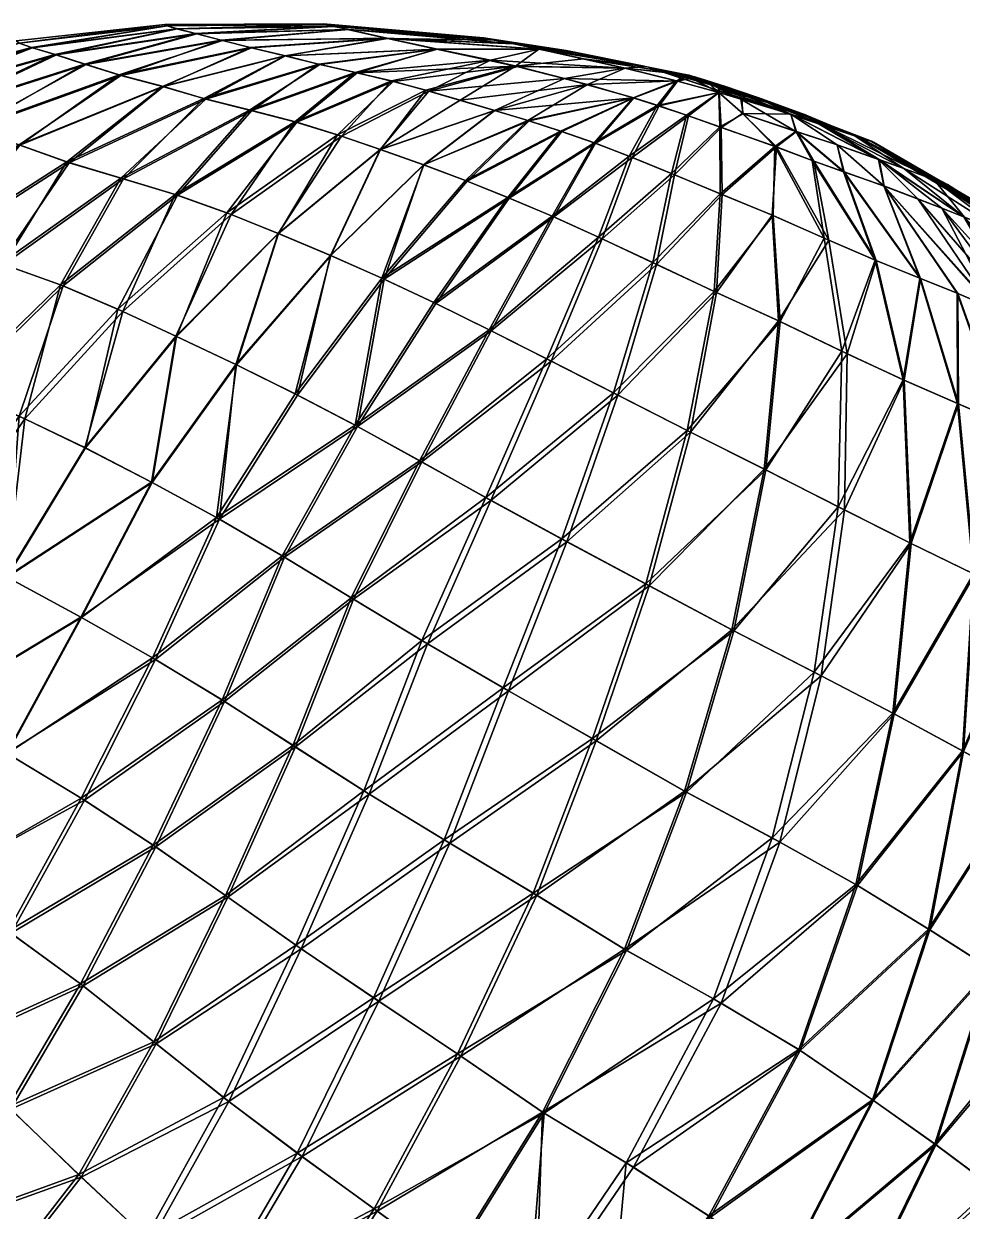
# Model space of a CAD drawing. Extents: x -12.5 to 6.2, y -8.7 to 9.9.
# Drawn here: x 0.152 to 4.003, y 5.017 to 9.893 of the extents above; entities that cross this region are included whole.
import ezdxf

# ---------------------------------------------------------------- set-up
doc = ezdxf.new("R2010")
doc.units = 0
doc.layers.add('OBJ001', color=253, linetype='CONTINUOUS')

# ---------------------------------------------------------------- blocks, each defined once
blk = doc.blocks.new('OBJECT__0')
at = {"layer": 'OBJ001', "color": 253}
mesh = blk.add_polyface(dxfattribs=at)
corners = [(-0.611674, 9.167183, -9.16252), (-0.236244, 9.524553, -8.781557), (-0.064556, 9.459035, -9.05574), (-0.406619, 9.082145, -9.429882), (0.133019, 9.395721, -9.297587), (-0.18777, 8.994157, -9.659287), (0.329245, 9.32526, -9.505859), (0.070381, 8.904748, -9.874656), (0.561391, 9.25553, -9.695161), (0.313592, 8.816223, -10.057076), (0.057958, 8.908898, -5.184982), (0.303042, 8.820426, -5.000589), (0.550095, 9.258679, -5.363177), (0.773188, 9.192228, -5.203665), (-0.177701, 8.990344, -5.381422), (0.338165, 9.322198, -5.535802), (-0.402958, 9.080675, -5.615864), (0.136428, 9.394586, -5.748557), (-0.07223, 9.461615, -6.004776), (-0.228227, 9.521178, -6.253687), (-0.619539, 9.170671, -5.89906), (-0.538144, 9.64533, -7.850185), (0.120481, 9.821909, -7.524999), (0.133972, 9.813341, -7.81568), (-0.483713, 9.618997, -8.187492), (0.183857, 9.79511, -8.112579), (-0.376509, 9.580286, -8.499203), (0.279174, 9.767021, -8.383637), (0.401408, 9.727205, -8.627586), (0.549908, 9.680454, -8.862709), (0.721907, 9.635246, -9.064846), (0.724885, 9.634449, -5.981968), (0.543294, 9.682321, -6.196229), (0.408386, 9.724824, -6.409692), (-0.368273, 9.577302, -6.532141), (0.286379, 9.764852, -6.650208), (-0.478699, 9.617032, -6.842763), (0.188444, 9.793714, -6.920179), (-0.538144, 9.64533, -7.199812), (0.133972, 9.813341, -7.234317), (0.730739, 9.889626, -7.524999), (0.741053, 9.88437, -7.769843), (0.778827, 9.87207, -8.014893), (0.856795, 9.852477, -8.234984), (0.86289, 9.850985, -6.802004), (0.782431, 9.871096, -7.021024), (0.741053, 9.88437, -7.280154)]
mesh.append_faces([[corners[k] for k in face] for face in [(0, 1, 2), (3, 2, 4), (5, 4, 6), (3, 4, 5), (7, 6, 8), (5, 6, 7), (7, 8, 9), (10, 11, 12), (13, 12, 11), (14, 10, 15), (12, 15, 10), (16, 14, 17), (15, 17, 14), (17, 18, 16), (18, 19, 20), (21, 22, 23), (24, 23, 25), (21, 23, 24), (26, 25, 27), (24, 25, 26), (1, 27, 28), (26, 27, 1), (2, 28, 29), (1, 28, 2), (4, 29, 30), (2, 29, 4), (4, 30, 6), (17, 15, 31), (18, 17, 32), (31, 32, 17), (19, 18, 33), (32, 33, 18), (34, 19, 35), (33, 35, 19), (36, 34, 37), (35, 37, 34), (38, 36, 39), (37, 39, 36), (39, 22, 38), (23, 40, 41), (22, 40, 23), (23, 41, 25), (25, 42, 27), (27, 43, 28), (35, 33, 44), (37, 35, 45), (39, 37, 46), (22, 39, 40), (46, 40, 39)]])
mesh = blk.add_polyface(dxfattribs=at)
corners = [(0.329245, 9.32526, -9.505859), (0.721907, 9.635246, -9.064846), (0.891052, 9.585848, -9.237143), (0.561391, 9.25553, -9.695161), (1.087481, 9.535984, -9.38924), (0.782767, 9.189082, -9.852993), (1.272676, 9.48799, -9.515217), (1.264711, 9.490255, -5.54015), (1.077967, 9.538258, -5.667369), (0.773188, 9.192228, -5.203665), (0.898642, 9.583686, -5.806026), (0.550095, 9.258679, -5.363177), (0.724885, 9.634449, -5.981968), (0.338165, 9.322198, -5.535802), (0.183857, 9.79511, -8.112579), (0.741053, 9.88437, -7.769843), (0.778827, 9.87207, -8.014893), (0.279174, 9.767021, -8.383637), (0.856795, 9.852477, -8.234984), (0.401408, 9.727205, -8.627586), (0.961765, 9.825715, -8.430161), (0.549908, 9.680454, -8.862709), (1.08601, 9.793696, -8.61718), (1.223931, 9.761045, -8.777449), (1.36082, 9.726449, -8.912442), (1.519434, 9.690762, -9.02789), (1.511789, 9.692415, -6.027081), (1.366982, 9.724935, -6.132285), (1.226318, 9.760474, -6.270036), (0.543294, 9.682321, -6.196229), (1.080639, 9.795024, -6.43993), (0.408386, 9.724824, -6.409692), (0.967771, 9.824131, -6.609713), (0.86289, 9.850985, -6.802004), (0.782431, 9.871096, -7.021024), (0.286379, 9.764852, -6.650208), (0.741053, 9.88437, -7.280154), (0.188444, 9.793714, -6.920179), (0.730739, 9.889626, -7.524999), (1.387661, 9.889814, -7.709667), (1.381417, 9.892633, -7.524999), (1.421969, 9.882461, -7.884482), (1.48014, 9.869704, -8.037766), (1.644953, 9.832611, -8.303272), (1.641115, 9.833467, -6.751667), (1.48446, 9.868732, -7.003201), (1.42492, 9.881839, -7.155672), (1.387661, 9.889814, -7.34033)]
mesh.append_faces([[corners[k] for k in face] for face in [(0, 1, 2), (3, 2, 4), (5, 4, 6), (7, 8, 9), (8, 10, 11), (10, 12, 13), (14, 15, 16), (17, 16, 18), (19, 18, 20), (21, 20, 22), (19, 20, 21), (1, 22, 23), (21, 22, 1), (2, 23, 24), (1, 23, 2), (4, 24, 25), (2, 24, 4), (4, 25, 6), (8, 7, 26), (10, 8, 27), (26, 27, 8), (12, 10, 28), (27, 28, 10), (29, 12, 30), (28, 30, 12), (31, 29, 32), (30, 32, 29), (32, 33, 31), (33, 34, 35), (34, 36, 37), (15, 38, 39), (40, 39, 38), (16, 39, 41), (15, 39, 16), (18, 41, 42), (16, 41, 18), (20, 42, 43), (18, 42, 20), (20, 43, 22), (22, 43, 23), (30, 28, 44), (32, 30, 44), (33, 32, 45), (34, 33, 46), (45, 46, 33), (36, 34, 47), (46, 47, 34), (38, 47, 40), (36, 47, 38)]])
mesh = blk.add_polyface(dxfattribs=at)
corners = [(1.272676, 9.48799, -9.515217), (1.519434, 9.690762, -9.02789), (1.667667, 9.655994, -9.124085), (1.439963, 9.436335, -9.625646), (1.801199, 9.61955, -9.210487), (1.616073, 9.376298, -9.73371), (1.942284, 9.57858, -9.295108), (1.793082, 9.313098, -9.830978), (2.084312, 9.536733, -9.370908), (2.220121, 9.495316, -9.435077), (1.791566, 9.31365, -5.219798), (2.225942, 9.493491, -5.612371), (2.083101, 9.537094, -5.6797), (1.614507, 9.376845, -5.3172), (1.813632, 9.61599, -5.831694), (1.45552, 9.431199, -5.414402), (1.264711, 9.490255, -5.54015), (1.66131, 9.657619, -5.930079), (1.511789, 9.692415, -6.027081), (1.223931, 9.761045, -8.777449), (1.644953, 9.832611, -8.303272), (1.84532, 9.788646, -8.503905), (1.36082, 9.726449, -8.912442), (2.169817, 9.719151, -8.691165), (2.370219, 9.668283, -6.252279), (2.067461, 9.742963, -6.416186), (2.178846, 9.716955, -6.353803), (1.366982, 9.724935, -6.132285), (1.850049, 9.787673, -6.542796), (1.226318, 9.760474, -6.270036), (1.641115, 9.833467, -6.751667), (1.48446, 9.868732, -7.003201), (0.967771, 9.824131, -6.609713), (1.387661, 9.889814, -7.709667), (1.381417, 9.892633, -7.524999), (2.082305, 9.825898, -7.776341), (2.038253, 9.835045, -7.524999), (1.421969, 9.882461, -7.884482), (1.48014, 9.869704, -8.037766), (2.161548, 9.810573, -7.875481), (2.266067, 9.788123, -7.998299), (2.267056, 9.787915, -7.050864), (2.164341, 9.810007, -7.171174), (2.052733, 9.831787, -7.353062), (1.42492, 9.881839, -7.155672), (1.387661, 9.889814, -7.34033)]
mesh.append_faces([[corners[k] for k in face] for face in [(0, 1, 2), (3, 2, 4), (0, 2, 3), (5, 4, 6), (3, 4, 5), (7, 5, 8), (6, 8, 5), (8, 9, 7), (10, 11, 12), (13, 12, 14), (10, 12, 13), (15, 13, 14), (16, 15, 17), (14, 17, 15), (17, 18, 16), (19, 20, 21), (19, 21, 22), (1, 21, 23), (22, 21, 1), (1, 23, 2), (2, 23, 4), (4, 23, 6), (12, 24, 14), (17, 14, 25), (26, 25, 14), (18, 17, 25), (27, 18, 28), (25, 28, 18), (29, 27, 28), (28, 30, 29), (30, 31, 32), (33, 34, 35), (36, 35, 34), (33, 35, 37), (37, 35, 38), (20, 35, 39), (38, 35, 20), (20, 39, 40), (20, 40, 21), (21, 40, 23), (28, 25, 41), (30, 28, 41), (41, 42, 30), (31, 30, 42), (42, 43, 31), (31, 43, 44), (44, 43, 45), (34, 43, 36), (45, 43, 34)]])
mesh = blk.add_polyface(dxfattribs=at)
corners = [(2.169817, 9.719151, -8.691165), (2.465349, 9.642808, -8.842961), (1.942284, 9.57858, -9.295108), (1.813632, 9.61599, -5.831694), (2.370219, 9.668283, -6.252279), (2.178846, 9.716955, -6.353803), (2.266067, 9.788123, -7.998299), (2.450156, 9.749062, -8.111302), (2.619042, 9.710653, -8.193047), (2.830158, 9.65852, -8.266591), (2.652428, 9.589152, -8.917965), (3.004507, 9.60986, -8.290844), (2.751478, 9.557693, -8.94749), (2.75929, 9.555106, -6.10057), (3.004854, 9.609762, -6.759154), (2.834298, 9.657404, -6.782448), (2.618558, 9.710766, -6.857154), (2.655729, 9.588149, -6.130889), (2.067461, 9.742963, -6.416186), (2.267056, 9.787915, -7.050864), (2.082305, 9.825898, -7.776341), (2.038253, 9.835045, -7.524999), (2.377621, 9.782432, -7.602813), (2.701863, 9.717041, -7.583729), (2.695047, 9.718377, -7.524999), (2.411753, 9.775466, -7.695158), (2.161548, 9.810573, -7.875481), (2.881973, 9.681507, -7.592134), (2.920064, 9.668838, -7.679389), (2.852642, 9.687037, -7.591398), (2.822234, 9.692889, -7.590407), (2.802692, 9.696658, -7.589714), (2.901115, 9.673498, -7.658168), (2.859829, 9.681864, -7.629186), (2.747874, 9.707202, -7.580429), (2.962743, 9.650419, -7.645678), (2.738387, 9.709032, -7.572211), (2.747141, 9.707343, -7.470037), (2.769286, 9.703092, -7.462842), (2.962609, 9.650407, -7.405726), (2.814325, 9.694415, -7.459852), (2.877834, 9.676699, -7.409822), (2.910028, 9.672924, -7.38211), (2.843258, 9.688839, -7.458897), (2.892689, 9.668938, -7.109065), (2.858676, 9.685881, -7.458419), (2.70218, 9.716978, -7.465992), (2.164341, 9.810007, -7.171174), (2.413414, 9.77513, -7.35267), (2.69765, 9.717868, -7.48086), (2.052733, 9.831787, -7.353062), (2.377621, 9.782432, -7.447184)]
mesh.append_faces([[corners[k] for k in face] for face in [(0, 1, 2), (3, 4, 5), (0, 6, 7), (0, 7, 8), (1, 0, 8), (8, 9, 1), (10, 1, 9), (9, 11, 12), (13, 14, 15), (4, 15, 16), (17, 15, 4), (4, 16, 5), (18, 5, 16), (16, 19, 18), (20, 21, 22), (23, 22, 24), (24, 22, 21), (20, 22, 25), (22, 23, 25), (20, 25, 26), (26, 25, 23), (26, 23, 6), (7, 23, 27), (6, 23, 7), (7, 27, 8), (9, 8, 27), (28, 29, 30), (31, 32, 30), (33, 32, 31), (33, 31, 34), (33, 34, 35), (34, 36, 35), (37, 38, 39), (38, 40, 41), (41, 40, 42), (40, 43, 42), (15, 44, 45), (15, 45, 16), (45, 46, 16), (19, 16, 46), (47, 19, 46), (46, 48, 47), (46, 49, 48), (50, 47, 48), (48, 51, 50), (51, 48, 49), (49, 24, 51), (50, 51, 21), (21, 51, 24)]])
mesh = blk.add_polyface(dxfattribs=at)
corners = [(2.220121, 9.495316, -9.435077), (2.354445, 9.451901, -9.489652), (1.964382, 9.248924, -9.911072), (2.492424, 9.403852, -9.538231), (2.137617, 9.179912, -9.974338), (2.144097, 9.17724, -5.073634), (2.497227, 9.402098, -5.510236), (2.359403, 9.45024, -5.558487), (1.971803, 9.246059, -5.13584), (2.225942, 9.493491, -5.612371), (2.084312, 9.536733, -9.370908), (1.942284, 9.57858, -9.295108), (2.465349, 9.642808, -8.842961), (2.652428, 9.589152, -8.917965), (2.636378, 9.348669, -9.576747), (2.751478, 9.557693, -8.94749), (2.810083, 9.277541, -9.607518), (2.871227, 9.517005, -8.972879), (3.008732, 9.194848, -9.629629), (3.008287, 9.469323, -8.992573), (3.234137, 9.388892, -8.993572), (3.016955, 9.191442, -5.419783), (3.2399, 9.386716, -6.056667), (3.013962, 9.467347, -6.056865), (2.821882, 9.272635, -5.440795), (2.879365, 9.514188, -6.07567), (2.647718, 9.344133, -5.470816), (2.75929, 9.555106, -6.10057), (2.655729, 9.588149, -6.130889), (2.083101, 9.537094, -5.6797), (2.370219, 9.668283, -6.252279), (2.830158, 9.65852, -8.266591), (3.004507, 9.60986, -8.290844), (3.094515, 9.583358, -8.287612), (3.103997, 9.522871, -8.646231), (3.320431, 9.450539, -8.621692), (3.099316, 9.581901, -6.762702), (3.101555, 9.523664, -6.403681), (3.29982, 9.521304, -6.831952), (3.004854, 9.609762, -6.759154), (2.834298, 9.657404, -6.782448), (3.298648, 9.52167, -8.218845), (3.005359, 9.62707, -8.117665), (3.202569, 9.569641, -8.056496), (3.082834, 9.617135, -7.90221), (3.168016, 9.588051, -7.754506), (3.354919, 9.520128, -7.854849), (3.629679, 9.410083, -7.649017), (3.186151, 9.580993, -7.653745), (2.722806, 9.712068, -7.54523), (2.722136, 9.712199, -7.506532), (3.186064, 9.581029, -7.395413), (3.630933, 9.409639, -7.410611), (3.069274, 9.621202, -7.138192), (3.203654, 9.569308, -6.994372), (3.166054, 9.58878, -7.289097), (3.111792, 9.59641, -6.946212)]
mesh.append_faces([[corners[k] for k in face] for face in [(0, 1, 2), (1, 3, 4), (5, 6, 7), (8, 7, 9), (10, 11, 12), (0, 10, 12), (1, 0, 13), (12, 13, 0), (3, 1, 13), (14, 3, 15), (13, 15, 3), (16, 14, 17), (15, 17, 14), (18, 16, 19), (17, 19, 16), (19, 20, 18), (21, 22, 23), (24, 23, 25), (21, 23, 24), (26, 25, 27), (24, 25, 26), (6, 27, 28), (26, 27, 6), (6, 28, 7), (7, 28, 9), (29, 28, 30), (9, 28, 29), (15, 13, 31), (17, 15, 32), (17, 32, 19), (33, 34, 32), (20, 19, 34), (34, 19, 32), (34, 33, 35), (36, 37, 38), (36, 39, 37), (22, 37, 23), (39, 23, 37), (23, 39, 25), (25, 39, 27), (27, 40, 28), (41, 33, 42), (42, 43, 41), (44, 45, 46), (47, 48, 49), (50, 51, 52), (53, 54, 55), (54, 53, 56), (38, 56, 36)]])
mesh = blk.add_polyface(dxfattribs=at)
corners = [(3.004507, 9.60986, -8.290844), (2.830158, 9.65852, -8.266591), (2.890393, 9.669517, -7.940706), (2.881973, 9.681507, -7.592134), (2.958763, 9.651996, -7.942633), (2.896847, 9.675261, -7.761656), (3.094515, 9.583358, -8.287612), (3.005359, 9.62707, -8.117665), (2.920064, 9.668838, -7.679389), (3.082834, 9.617135, -7.90221), (2.852642, 9.687037, -7.591398), (3.202569, 9.569641, -8.056496), (2.822234, 9.692889, -7.590407), (2.901115, 9.673498, -7.658168), (2.859829, 9.681864, -7.629186), (2.923287, 9.664468, -7.66839), (3.168016, 9.588051, -7.754506), (2.962743, 9.650419, -7.645678), (3.182818, 9.582355, -7.681951), (2.738387, 9.709032, -7.572211), (3.186151, 9.580993, -7.653745), (2.722806, 9.712068, -7.54523), (3.63843, 9.406982, -7.524999), (2.718063, 9.712998, -7.524999), (2.722136, 9.712199, -7.506532), (2.747141, 9.707343, -7.470037), (3.186064, 9.581029, -7.395413), (2.962609, 9.650407, -7.405726), (3.182983, 9.58229, -7.369281), (2.769286, 9.703092, -7.462842), (2.877834, 9.676699, -7.409822), (3.166054, 9.58878, -7.289097), (2.910028, 9.672924, -7.38211), (3.03498, 9.633904, -7.242418), (3.069274, 9.621202, -7.138192), (2.949693, 9.661351, -7.296123), (2.858676, 9.685881, -7.458419), (2.843258, 9.688839, -7.458897), (2.958441, 9.652081, -7.107337), (3.111792, 9.59641, -6.946212), (3.004135, 9.627414, -6.932277), (3.099316, 9.581901, -6.762702), (2.892689, 9.668938, -7.109065), (3.004854, 9.609762, -6.759154), (2.834298, 9.657404, -6.782448)]
mesh.append_faces([[corners[k] for k in face] for face in [(0, 1, 2), (3, 2, 1), (2, 4, 0), (4, 2, 5), (3, 5, 2), (6, 0, 7), (7, 0, 4), (3, 8, 5), (5, 8, 9), (9, 7, 4), (9, 4, 5), (3, 10, 8), (7, 9, 11), (8, 12, 13), (9, 8, 13), (13, 14, 15), (9, 13, 16), (13, 15, 16), (16, 15, 17), (14, 17, 15), (18, 19, 20), (16, 17, 18), (18, 17, 19), (19, 21, 20), (22, 21, 23), (23, 24, 22), (25, 26, 24), (25, 27, 28), (28, 26, 25), (27, 29, 30), (31, 28, 30), (27, 30, 28), (30, 32, 31), (31, 32, 33), (34, 31, 33), (33, 32, 35), (34, 33, 35), (36, 32, 37), (34, 35, 38), (34, 38, 39), (39, 38, 40), (41, 39, 40), (35, 32, 36), (35, 36, 42), (42, 38, 35), (41, 40, 43), (38, 43, 40), (43, 38, 42), (43, 42, 44)]])
mesh = blk.add_polyface(dxfattribs=at)
corners = [(3.103997, 9.522871, -8.646231), (3.320431, 9.450539, -8.621692), (3.234137, 9.388892, -8.993572), (3.386385, 9.331346, -8.980208), (3.094515, 9.583358, -8.287612), (3.298648, 9.52167, -8.218845), (3.51552, 9.285068, -8.944814), (3.680369, 9.226723, -8.868528), (3.488756, 9.395597, -8.548166), (3.659169, 9.33569, -8.424388), (3.401701, 9.48811, -8.131866), (3.555302, 9.435919, -7.916921), (3.763026, 9.29776, -8.325597), (3.939426, 9.233052, -8.089607), (3.571064, 9.430504, -7.881144), (3.556734, 9.435428, -7.136093), (3.9419, 9.232145, -6.964859), (3.572639, 9.429961, -7.172783), (3.885798, 9.252713, -6.874944), (3.423302, 9.480858, -6.940741), (3.661834, 9.334723, -6.627852), (3.29982, 9.521304, -6.831952), (3.68219, 9.226066, -6.18251), (3.490079, 9.395155, -6.502611), (3.322326, 9.449921, -6.428852), (3.517839, 9.28425, -6.106046), (3.393091, 9.328874, -6.07094), (3.101555, 9.523664, -6.403681), (3.2399, 9.386716, -6.056667), (3.202569, 9.569641, -8.056496), (3.082834, 9.617135, -7.90221), (3.354919, 9.520128, -7.854849), (3.168016, 9.588051, -7.754506), (3.182818, 9.582355, -7.681951), (3.186151, 9.580993, -7.653745), (3.629679, 9.410083, -7.649017), (2.722806, 9.712068, -7.54523), (3.63843, 9.406982, -7.524999), (3.630933, 9.409639, -7.410611), (2.722136, 9.712199, -7.506532), (3.186064, 9.581029, -7.395413), (3.182983, 9.58229, -7.369281), (3.166054, 9.58878, -7.289097), (3.355836, 9.519818, -7.197137), (3.203654, 9.569308, -6.994372), (3.111792, 9.59641, -6.946212)]
mesh.append_faces([[corners[k] for k in face] for face in [(0, 1, 2), (3, 2, 1), (4, 5, 1), (6, 3, 1), (7, 6, 8), (1, 8, 6), (1, 5, 8), (8, 5, 9), (8, 9, 7), (5, 10, 9), (11, 12, 10), (9, 10, 12), (12, 11, 13), (11, 14, 13), (15, 16, 17), (16, 15, 18), (15, 19, 18), (18, 19, 20), (21, 20, 19), (22, 20, 23), (20, 21, 23), (23, 21, 24), (25, 23, 24), (22, 23, 25), (25, 24, 26), (24, 21, 27), (28, 24, 27), (26, 24, 28), (10, 5, 29), (29, 30, 31), (11, 10, 31), (29, 31, 10), (32, 11, 31), (11, 32, 14), (14, 33, 34), (14, 32, 33), (14, 34, 35), (35, 36, 37), (38, 37, 39), (17, 38, 40), (40, 41, 17), (17, 42, 15), (42, 17, 41), (43, 15, 42), (15, 43, 19), (19, 43, 44), (43, 42, 44), (19, 44, 21), (21, 44, 45)]])
mesh = blk.add_polyface(dxfattribs=at)
corners = [(0.313592, 8.816223, -10.057076), (0.561391, 9.25553, -9.695161), (0.782767, 9.189082, -9.852993), (0.537756, 8.720308, -10.212194), (0.984666, 9.116725, -9.988751), (0.778575, 8.609254, -10.360316), (1.197772, 9.031358, -10.120229), (1.024319, 8.492691, -10.49152), (1.412211, 8.940517, -10.237939), (1.265154, 8.373469, -10.597126), (1.621073, 8.847749, -10.333358), (1.512222, 8.244057, -10.67666), (1.834581, 8.747782, -10.405876), (2.062008, 8.63611, -10.458176), (1.521536, 8.239035, -4.370896), (2.069992, 8.632114, -4.590395), (1.842619, 8.743917, -4.64188), (1.630168, 8.8436, -4.713022), (1.022202, 8.493713, -4.559518), (1.275661, 8.368117, -4.448884), (1.410371, 8.941315, -4.812996), (0.776415, 8.610264, -4.690922), (1.195877, 9.032142, -4.930877), (0.558848, 8.710783, -4.824044), (1.003483, 9.109469, -5.049105), (0.303042, 8.820426, -5.000589), (0.773188, 9.192228, -5.203665), (0.329245, 9.32526, -9.505859), (0.891052, 9.585848, -9.237143), (1.087481, 9.535984, -9.38924), (1.272676, 9.48799, -9.515217), (1.439963, 9.436335, -9.625646), (1.616073, 9.376298, -9.73371), (1.793082, 9.313098, -9.830978), (1.964382, 9.248924, -9.911072), (2.137617, 9.179912, -9.974338), (2.320056, 9.102343, -10.023776), (2.326448, 9.099532, -5.024783), (2.144097, 9.17724, -5.073634), (1.971803, 9.246059, -5.13584), (1.791566, 9.31365, -5.219798), (1.614507, 9.376845, -5.3172), (1.45552, 9.431199, -5.414402), (1.264711, 9.490255, -5.54015), (0.550095, 9.258679, -5.363177), (1.077967, 9.538258, -5.667369), (0.338165, 9.322198, -5.535802), (0.898642, 9.583686, -5.806026), (2.220121, 9.495316, -9.435077), (2.225942, 9.493491, -5.612371)]
mesh.append_faces([[corners[k] for k in face] for face in [(0, 1, 2), (3, 2, 4), (0, 2, 3), (5, 4, 6), (3, 4, 5), (7, 6, 8), (5, 6, 7), (9, 8, 10), (7, 8, 9), (11, 10, 12), (12, 13, 11), (14, 15, 16), (16, 17, 14), (18, 19, 20), (17, 20, 19), (21, 18, 22), (20, 22, 18), (23, 21, 24), (22, 24, 21), (25, 23, 26), (24, 26, 23), (27, 28, 1), (1, 29, 2), (4, 30, 31), (2, 30, 4), (6, 31, 32), (4, 31, 6), (8, 32, 33), (6, 32, 8), (10, 33, 34), (8, 33, 10), (12, 10, 35), (34, 35, 10), (13, 12, 36), (15, 37, 16), (17, 38, 39), (16, 38, 17), (20, 17, 40), (39, 40, 17), (22, 20, 41), (40, 41, 20), (24, 22, 42), (41, 42, 22), (26, 24, 43), (42, 43, 24), (44, 26, 45), (46, 44, 47), (34, 33, 48), (39, 49, 40)]])
mesh = blk.add_polyface(dxfattribs=at)
corners = [(2.359743, 7.777311, -10.783663), (2.047659, 7.947278, -10.765826), (2.571243, 8.377168, -10.510263), (2.297979, 8.516709, -10.490009), (2.874644, 8.222795, -10.522213), (3.197229, 8.061139, -10.516951), (2.703757, 7.592854, -10.791482), (2.71776, 7.585365, -4.258443), (3.190465, 8.064552, -4.532657), (2.887047, 8.216522, -4.527539), (2.380487, 7.766139, -4.265556), (2.589476, 8.367859, -4.538729), (2.068533, 7.935761, -4.2825), (2.316183, 8.507427, -4.558243), (2.137617, 9.179912, -9.974338), (2.320056, 9.102343, -10.023776), (1.834581, 8.747782, -10.405876), (2.062008, 8.63611, -10.458176), (2.510041, 9.016461, -10.058138), (2.733559, 8.911814, -10.083907), (2.984571, 8.794037, -10.102078), (3.254916, 8.670556, -10.101895), (3.249186, 8.673237, -4.947868), (2.994883, 8.789248, -4.947445), (2.748576, 8.904738, -4.964695), (2.524817, 9.009623, -4.989791), (2.069992, 8.632114, -4.590395), (2.326448, 9.099532, -5.024783), (1.842619, 8.743917, -4.64188), (2.144097, 9.17724, -5.073634), (1.964382, 9.248924, -9.911072), (2.354445, 9.451901, -9.489652), (2.492424, 9.403852, -9.538231), (2.636378, 9.348669, -9.576747), (2.810083, 9.277541, -9.607518), (3.008732, 9.194848, -9.629629), (3.226853, 9.105208, -9.630527), (3.222157, 9.107211, -5.419261), (3.016955, 9.191442, -5.419783), (2.821882, 9.272635, -5.440795), (2.647718, 9.344133, -5.470816), (2.497227, 9.402098, -5.510236), (2.359403, 9.45024, -5.558487), (1.971803, 9.246059, -5.13584), (3.234137, 9.388892, -8.993572), (3.2399, 9.386716, -6.056667)]
mesh.append_faces([[corners[k] for k in face] for face in [(0, 1, 2), (3, 2, 1), (2, 4, 0), (4, 5, 6), (7, 8, 9), (10, 9, 11), (12, 11, 13), (10, 11, 12), (14, 15, 16), (3, 17, 18), (15, 18, 17), (2, 3, 19), (18, 19, 3), (4, 2, 20), (19, 20, 2), (5, 4, 21), (20, 21, 4), (9, 22, 23), (8, 22, 9), (11, 23, 24), (9, 23, 11), (13, 24, 25), (11, 24, 13), (26, 25, 27), (13, 25, 26), (28, 27, 29), (14, 30, 31), (15, 14, 32), (18, 15, 33), (32, 33, 15), (19, 18, 34), (33, 34, 18), (20, 19, 35), (34, 35, 19), (21, 20, 36), (35, 36, 20), (23, 37, 38), (22, 37, 23), (24, 38, 39), (23, 38, 24), (25, 39, 40), (24, 39, 25), (27, 40, 41), (25, 40, 27), (27, 41, 29), (29, 42, 43), (36, 35, 44), (37, 45, 38)]])
mesh = blk.add_polyface(dxfattribs=at)
corners = [(3.493675, 7.909881, -10.490304), (3.197229, 8.061139, -10.516951), (3.507983, 8.548502, -10.084992), (3.254916, 8.670556, -10.101895), (3.787667, 7.761986, -10.440255), (3.759889, 8.43071, -10.044939), (3.983004, 8.33357, -9.973045), (3.792947, 7.759387, -4.611009), (3.986831, 8.331915, -5.078455), (3.764403, 8.428709, -5.006165), (3.520132, 7.896349, -4.562994), (3.530676, 8.537468, -4.967299), (3.190465, 8.064552, -4.532657), (3.249186, 8.673237, -4.947868), (3.436284, 9.012363, -9.615949), (3.226853, 9.105208, -9.630527), (3.645342, 8.922031, -9.57945), (3.828435, 8.848366, -9.51497), (3.831556, 8.847117, -5.536342), (3.649068, 8.920506, -5.471567), (3.455174, 9.00388, -5.436057), (3.222157, 9.107211, -5.419261), (3.234137, 9.388892, -8.993572), (3.386385, 9.331346, -8.980208), (3.51552, 9.285068, -8.944814), (3.680369, 9.226723, -8.868528), (3.982036, 8.786573, -9.441538), (3.820343, 9.17422, -8.774873), (4.125902, 8.725009, -9.352446), (3.918429, 9.135606, -6.350506), (3.68219, 9.226066, -6.18251), (4.134732, 8.721058, -5.703514), (3.517839, 9.28425, -6.106046), (3.984727, 8.785468, -5.609941), (3.393091, 9.328874, -6.07094), (3.2399, 9.386716, -6.056667), (3.659169, 9.33569, -8.424388), (4.00907, 9.09953, -8.61889), (3.763026, 9.29776, -8.325597), (3.571064, 9.430504, -7.881144), (3.629679, 9.410083, -7.649017), (4.440386, 8.928425, -7.939879), (3.63843, 9.406982, -7.524999), (4.48609, 8.910393, -7.756399), (4.489245, 8.909147, -7.311293), (3.630933, 9.409639, -7.410611), (4.43956, 8.928751, -7.107472), (3.572639, 9.429961, -7.172783), (4.011625, 9.098512, -6.433559), (3.885798, 9.252713, -6.874944), (3.661834, 9.334723, -6.627852)]
mesh.append_faces([[corners[k] for k in face] for face in [(0, 1, 2), (3, 2, 1), (4, 0, 5), (2, 5, 0), (5, 6, 4), (7, 8, 9), (10, 9, 11), (7, 9, 10), (12, 11, 13), (10, 11, 12), (2, 3, 14), (15, 14, 3), (5, 2, 16), (14, 16, 2), (6, 5, 17), (16, 17, 5), (9, 18, 19), (8, 18, 9), (11, 19, 20), (9, 19, 11), (13, 20, 21), (11, 20, 13), (15, 22, 14), (22, 23, 14), (14, 23, 16), (23, 24, 16), (16, 24, 17), (24, 25, 17), (17, 25, 26), (27, 28, 25), (26, 25, 28), (29, 30, 31), (32, 18, 30), (33, 30, 18), (34, 19, 32), (18, 32, 19), (35, 20, 34), (19, 34, 20), (20, 35, 21), (27, 25, 36), (37, 27, 36), (36, 38, 37), (39, 40, 41), (40, 42, 43), (44, 42, 45), (46, 45, 47), (48, 49, 50), (48, 50, 29), (29, 50, 30)]])
mesh = blk.add_polyface(dxfattribs=at)
corners = [(4.049119, 7.634102, -10.358907), (3.787667, 7.761986, -10.440255), (3.983004, 8.33357, -9.973045), (4.172366, 8.251243, -9.887328), (4.350915, 8.168451, -9.778774), (4.272014, 7.52498, -10.261152), (4.275944, 7.523023, -4.790882), (4.361873, 8.163122, -5.278604), (4.175702, 8.249763, -5.164439), (4.053614, 7.631909, -4.692793), (3.986831, 8.331915, -5.078455), (3.792947, 7.759387, -4.611009), (3.982036, 8.786573, -9.441538), (3.828435, 8.848366, -9.51497), (4.125902, 8.725009, -9.352446), (4.525173, 8.081141, -9.656464), (4.266463, 8.660356, -9.254431), (4.406271, 8.594374, -9.145315), (4.531803, 8.077744, -5.398416), (4.411903, 8.591714, -5.909441), (4.271814, 8.657842, -5.799457), (4.134732, 8.721058, -5.703514), (3.984727, 8.785468, -5.609941), (3.831556, 8.847117, -5.536342), (3.820343, 9.17422, -8.774873), (4.00907, 9.09953, -8.61889), (4.549303, 8.527047, -9.015108), (4.182955, 9.030232, -8.428915), (4.26569, 8.997372, -8.316283), (4.803198, 8.40902, -8.732623), (4.269104, 8.996019, -6.738874), (4.185381, 9.029266, -6.624115), (4.808286, 8.406679, -6.323934), (4.011625, 9.098512, -6.433559), (4.551027, 8.526239, -6.036576), (3.918429, 9.135606, -6.350506), (3.68219, 9.226066, -6.18251), (3.763026, 9.29776, -8.325597), (3.939426, 9.233052, -8.089607), (4.376543, 8.953585, -8.112359), (3.571064, 9.430504, -7.881144), (4.440386, 8.928425, -7.939879), (4.48609, 8.910393, -7.756399), (3.629679, 9.410083, -7.649017), (4.508175, 8.901673, -7.524998), (3.63843, 9.406982, -7.524999), (4.489245, 8.909147, -7.311293), (3.630933, 9.409639, -7.410611), (4.43956, 8.928751, -7.107472), (3.572639, 9.429961, -7.172783), (4.380685, 8.951952, -6.947234), (3.9419, 9.232145, -6.964859), (3.885798, 9.252713, -6.874944)]
mesh.append_faces([[corners[k] for k in face] for face in [(0, 1, 2), (2, 3, 0), (3, 4, 5), (6, 7, 8), (9, 8, 10), (9, 10, 11), (3, 2, 12), (13, 12, 2), (4, 3, 14), (12, 14, 3), (15, 4, 16), (14, 16, 4), (16, 17, 15), (18, 19, 20), (7, 20, 21), (18, 20, 7), (8, 21, 22), (7, 21, 8), (10, 22, 23), (8, 22, 10), (14, 24, 16), (24, 25, 16), (16, 25, 17), (17, 25, 26), (25, 27, 26), (28, 29, 27), (30, 31, 32), (33, 34, 31), (35, 19, 33), (34, 33, 19), (19, 35, 20), (20, 35, 21), (21, 36, 22), (27, 25, 37), (28, 27, 38), (37, 38, 27), (28, 38, 39), (40, 39, 38), (39, 40, 41), (42, 41, 43), (44, 42, 45), (44, 45, 46), (46, 47, 48), (48, 49, 50), (30, 50, 51), (51, 50, 49), (30, 51, 52), (30, 52, 31), (31, 52, 33)]])
mesh = blk.add_polyface(dxfattribs=at)
corners = [(-0.844233, 7.388477, -10.272651), (-0.786438, 8.019517, -10.042711), (-0.496782, 7.910491, -10.242876), (-0.552154, 7.249911, -10.434699), (-0.218394, 7.779174, -10.406233), (-0.234017, 7.078923, -10.583649), (0.083925, 7.62108, -10.559267), (0.08563, 6.897006, -10.715432), (0.389083, 7.455443, -10.695866), (0.679867, 7.289884, -10.810297), (0.082914, 6.898595, -4.335622), (0.692295, 7.28258, -4.235204), (0.386481, 7.456883, -4.35523), (-0.236856, 7.080497, -4.467589), (0.081221, 7.622523, -4.492012), (-0.524283, 7.23551, -4.601317), (-0.191924, 7.76573, -4.629495), (-0.857677, 7.394169, -4.785613), (-0.509672, 7.915989, -4.815348), (-0.673673, 8.585331, -9.749748), (-0.395454, 8.48476, -9.979074), (-0.122593, 8.390266, -10.171699), (0.132783, 8.282167, -10.333837), (0.404906, 8.150988, -10.489014), (0.678466, 8.009789, -10.628047), (0.676124, 8.011032, -4.423062), (0.402485, 8.152201, -4.56229), (0.156765, 8.271121, -4.701789), (-0.134582, 8.394852, -4.886338), (-0.800804, 8.02433, -5.018072), (-0.409147, 8.489149, -5.081178), (-0.663127, 8.580683, -5.290373), (-0.897935, 8.697204, -9.506454), (-0.406619, 9.082145, -9.429882), (-0.18777, 8.994157, -9.659287), (0.070381, 8.904748, -9.874656), (0.313592, 8.816223, -10.057076), (0.537756, 8.720308, -10.212194), (0.558848, 8.710783, -4.824044), (0.303042, 8.820426, -5.000589), (0.057958, 8.908898, -5.184982), (-0.177701, 8.990344, -5.381422), (-0.894178, 8.695366, -5.539049), (-0.402958, 9.080675, -5.615864)]
mesh.append_faces([[corners[k] for k in face] for face in [(0, 1, 2), (3, 2, 4), (0, 2, 3), (5, 4, 6), (3, 4, 5), (7, 5, 8), (6, 8, 5), (8, 9, 7), (10, 11, 12), (13, 12, 14), (10, 12, 13), (15, 13, 16), (14, 16, 13), (17, 15, 18), (16, 18, 15), (1, 19, 20), (2, 20, 21), (1, 20, 2), (4, 21, 22), (2, 21, 4), (6, 22, 23), (4, 22, 6), (8, 6, 24), (23, 24, 6), (14, 25, 26), (12, 25, 14), (16, 14, 27), (26, 27, 14), (18, 16, 28), (27, 28, 16), (29, 18, 30), (28, 30, 18), (30, 31, 29), (32, 33, 19), (20, 34, 35), (19, 34, 20), (21, 35, 36), (20, 35, 21), (22, 36, 37), (21, 36, 22), (22, 37, 23), (27, 26, 38), (28, 27, 39), (38, 39, 27), (30, 28, 40), (39, 40, 28), (31, 30, 41), (40, 41, 30), (42, 31, 43)]])
mesh = blk.add_polyface(dxfattribs=at)
corners = [(0.679867, 7.289884, -10.810297), (0.389083, 7.455443, -10.695866), (0.94339, 7.864936, -10.742249), (0.678466, 8.009789, -10.628047), (0.965688, 7.116563, -10.905163), (1.211869, 7.708852, -10.831882), (1.256503, 6.929966, -10.986208), (1.495223, 7.536179, -10.900476), (1.78585, 7.360124, -10.944034), (2.119052, 7.166625, -10.970185), (1.546861, 6.74387, -11.0474), (1.568998, 6.730019, -3.998838), (2.141197, 7.153977, -4.0786), (1.808137, 7.346909, -4.103605), (1.266479, 6.923482, -4.061302), (1.505116, 7.530103, -4.147584), (0.976198, 7.109975, -4.141668), (1.221928, 7.70283, -4.215267), (0.692295, 7.28258, -4.235204), (0.954876, 7.858452, -4.30336), (0.386481, 7.456883, -4.35523), (0.676124, 8.011032, -4.423062), (0.404906, 8.150988, -10.489014), (0.537756, 8.720308, -10.212194), (0.778575, 8.609254, -10.360316), (1.024319, 8.492691, -10.49152), (1.265154, 8.373469, -10.597126), (1.512222, 8.244057, -10.67666), (1.77577, 8.098819, -10.733171), (2.047659, 7.947278, -10.765826), (2.359743, 7.777311, -10.783663), (2.380487, 7.766139, -4.265556), (2.068533, 7.935761, -4.2825), (1.785008, 8.093652, -4.31531), (1.521536, 8.239035, -4.370896), (1.275661, 8.368117, -4.448884), (1.022202, 8.493713, -4.559518), (0.402485, 8.152201, -4.56229), (0.776415, 8.610264, -4.690922), (0.558848, 8.710783, -4.824044), (1.621073, 8.847749, -10.333358), (2.062008, 8.63611, -10.458176), (2.297979, 8.516709, -10.490009), (2.316183, 8.507427, -4.558243), (2.069992, 8.632114, -4.590395), (1.630168, 8.8436, -4.713022)]
mesh.append_faces([[corners[k] for k in face] for face in [(0, 1, 2), (3, 2, 1), (4, 0, 5), (2, 5, 0), (6, 4, 7), (5, 7, 4), (7, 8, 6), (8, 9, 10), (11, 12, 13), (14, 13, 15), (16, 15, 17), (14, 15, 16), (18, 17, 19), (16, 17, 18), (20, 19, 21), (18, 19, 20), (22, 23, 24), (3, 24, 25), (22, 24, 3), (2, 25, 26), (3, 25, 2), (5, 2, 27), (26, 27, 2), (7, 5, 28), (27, 28, 5), (8, 7, 29), (28, 29, 7), (9, 8, 30), (29, 30, 8), (13, 31, 32), (15, 32, 33), (13, 32, 15), (17, 33, 34), (15, 33, 17), (19, 34, 35), (17, 34, 19), (21, 19, 36), (35, 36, 19), (37, 21, 38), (36, 38, 21), (38, 39, 37), (26, 40, 27), (28, 27, 41), (29, 28, 42), (41, 42, 28), (33, 43, 44), (32, 43, 33), (33, 44, 34), (35, 34, 45)]])
mesh = blk.add_polyface(dxfattribs=at)
corners = [(3.633861, 5.475276, -10.919884), (3.331843, 5.68147, -11.031209), (3.864794, 6.175265, -10.765987), (3.56621, 6.359022, -10.864285), (3.889833, 5.293783, -10.786176), (4.117556, 6.014487, -10.649977), (4.352474, 5.857703, -10.500712), (3.894323, 5.290539, -4.266582), (4.366699, 5.847904, -4.559538), (4.121994, 6.011611, -4.40243), (3.63903, 5.471654, -4.132451), (3.8699, 6.172053, -4.28604), (3.337996, 5.677453, -4.020518), (3.572289, 6.355409, -4.18729), (4.003271, 6.907194, -10.597871), (3.718035, 7.062537, -10.686568), (4.246203, 6.772775, -10.49186), (4.473692, 6.640602, -10.35401), (4.576629, 5.700265, -10.329678), (4.692326, 6.505672, -10.195389), (4.700601, 6.500472, -4.860966), (4.48753, 6.63226, -4.705486), (4.585092, 5.694227, -4.727163), (4.250482, 6.770369, -4.560351), (4.008167, 6.9045, -4.453973), (3.723812, 7.059441, -4.364834), (3.39439, 7.231106, -10.745692), (3.787667, 7.761986, -10.440255), (3.493675, 7.909881, -10.490304), (4.049119, 7.634102, -10.358907), (4.272014, 7.52498, -10.261152), (4.481698, 7.416435, -10.134886), (4.68475, 7.30353, -9.990571), (4.692455, 7.299156, -5.065203), (4.494509, 7.409507, -4.923776), (4.275944, 7.523023, -4.790882), (4.053614, 7.631909, -4.692793), (3.792947, 7.759387, -4.611009), (3.423657, 7.216172, -4.30853), (3.520132, 7.896349, -4.562994), (4.172366, 8.251243, -9.887328), (4.350915, 8.168451, -9.778774), (4.531803, 8.077744, -5.398416), (4.361873, 8.163122, -5.278604), (4.175702, 8.249763, -5.164439)]
mesh.append_faces([[corners[k] for k in face] for face in [(0, 1, 2), (3, 2, 1), (4, 0, 5), (2, 5, 0), (5, 6, 4), (7, 8, 9), (10, 9, 11), (7, 9, 10), (12, 11, 13), (10, 11, 12), (2, 3, 14), (15, 14, 3), (5, 2, 16), (14, 16, 2), (6, 5, 17), (16, 17, 5), (18, 6, 19), (17, 19, 6), (8, 20, 21), (22, 20, 8), (9, 21, 23), (8, 21, 9), (11, 23, 24), (9, 23, 11), (13, 24, 25), (11, 24, 13), (15, 26, 27), (28, 27, 26), (14, 15, 29), (27, 29, 15), (16, 14, 30), (29, 30, 14), (17, 16, 31), (30, 31, 16), (31, 32, 17), (21, 33, 34), (23, 34, 35), (21, 34, 23), (24, 35, 36), (23, 35, 24), (25, 36, 37), (24, 36, 25), (38, 37, 39), (25, 37, 38), (30, 29, 40), (31, 30, 41), (34, 42, 43), (34, 43, 35), (35, 44, 36)]])
mesh = blk.add_polyface(dxfattribs=at)
corners = [(2.287695, 5.419373, -11.148398), (1.931832, 5.663227, -11.144193), (2.62461, 6.088151, -11.136408), (2.242066, 6.32346, -11.128515), (2.98207, 5.888764, -11.101065), (3.331843, 5.68147, -11.031209), (2.623841, 5.215845, -11.109899), (2.65427, 5.197787, -3.945236), (3.337996, 5.677453, -4.020518), (3.014031, 5.871181, -3.953676), (2.280175, 5.424237, -3.901141), (2.616534, 6.092903, -3.913217), (1.945717, 5.653837, -3.904795), (2.256876, 6.314501, -3.920453), (1.877687, 6.54187, -11.094061), (2.486052, 6.957733, -10.983809), (2.119052, 7.166625, -10.970185), (2.870646, 6.73731, -10.975104), (3.222494, 6.549785, -10.932631), (3.56621, 6.359022, -10.864285), (3.572289, 6.355409, -4.18729), (3.253775, 6.533289, -4.122399), (2.862614, 6.741756, -4.074275), (2.500973, 6.949223, -4.065945), (1.899676, 6.52869, -3.953406), (2.141197, 7.153977, -4.0786), (2.703757, 7.592854, -10.791482), (2.359743, 7.777311, -10.783663), (3.065253, 7.400119, -10.78147), (3.39439, 7.231106, -10.745692), (3.718035, 7.062537, -10.686568), (3.723812, 7.059441, -4.364834), (3.423657, 7.216172, -4.30853), (3.05772, 7.404058, -4.267984), (2.71776, 7.585365, -4.258443), (2.380487, 7.766139, -4.265556), (1.808137, 7.346909, -4.103605), (2.874644, 8.222795, -10.522213), (3.197229, 8.061139, -10.516951), (3.493675, 7.909881, -10.490304), (3.520132, 7.896349, -4.562994), (3.190465, 8.064552, -4.532657), (2.887047, 8.216522, -4.527539)]
mesh.append_faces([[corners[k] for k in face] for face in [(0, 1, 2), (3, 2, 1), (2, 4, 0), (4, 5, 6), (7, 8, 9), (10, 9, 11), (12, 11, 13), (10, 11, 12), (3, 14, 15), (16, 15, 14), (2, 3, 17), (15, 17, 3), (4, 2, 18), (17, 18, 2), (5, 4, 19), (18, 19, 4), (9, 20, 21), (8, 20, 9), (11, 21, 22), (9, 21, 11), (13, 22, 23), (11, 22, 13), (24, 23, 25), (13, 23, 24), (15, 16, 26), (27, 26, 16), (17, 15, 28), (26, 28, 15), (18, 17, 29), (28, 29, 17), (19, 18, 30), (29, 30, 18), (21, 31, 32), (20, 31, 21), (22, 32, 33), (21, 32, 22), (23, 33, 34), (22, 33, 23), (25, 34, 35), (23, 34, 25), (25, 35, 36), (26, 27, 37), (28, 26, 38), (29, 28, 39), (38, 39, 28), (33, 40, 41), (32, 40, 33), (33, 41, 34), (34, 42, 35)]])
mesh = blk.add_polyface(dxfattribs=at)
corners = [(0.088178, 6.167806, -10.789414), (0.384861, 5.95161, -10.869466), (-0.198844, 5.683559, -10.713844), (0.685298, 5.712842, -10.93623), (0.088576, 5.446543, -10.779857), (0.099085, 5.437011, -4.268113), (0.695479, 5.704602, -4.111724), (0.395744, 5.943237, -4.177913), (-0.186264, 5.674138, -4.332812), (0.101119, 6.158877, -4.256713), (-0.215969, 6.365402, -10.688817), (-0.234017, 7.078923, -10.583649), (0.08563, 6.897006, -10.715432), (0.38808, 6.713703, -10.825546), (0.68263, 6.520937, -10.917258), (0.979412, 6.313765, -10.997324), (0.971923, 5.484018, -10.985784), (1.268434, 6.110253, -11.05977), (1.587388, 5.893795, -11.10859), (0.992888, 5.467737, -4.06125), (1.608333, 5.879793, -3.938749), (1.290073, 6.095275, -3.986328), (0.989501, 6.306606, -4.050171), (0.693408, 6.513605, -4.129654), (0.400946, 6.705593, -4.220121), (-0.218702, 6.367081, -4.362162), (0.082914, 6.898595, -4.335622), (0.679867, 7.289884, -10.810297), (0.965688, 7.116563, -10.905163), (1.256503, 6.929966, -10.986208), (1.546861, 6.74387, -11.0474), (1.877687, 6.54187, -11.094061), (1.931832, 5.663227, -11.144193), (2.242066, 6.32346, -11.128515), (2.256876, 6.314501, -3.920453), (1.899676, 6.52869, -3.953406), (1.945717, 5.653837, -3.904795), (1.568998, 6.730019, -3.998838), (1.266479, 6.923482, -4.061302), (0.976198, 7.109975, -4.141668), (0.692295, 7.28258, -4.235204), (1.78585, 7.360124, -10.944034), (2.119052, 7.166625, -10.970185), (2.141197, 7.153977, -4.0786), (1.808137, 7.346909, -4.103605)]
mesh.append_faces([[corners[k] for k in face] for face in [(0, 1, 2), (1, 3, 4), (5, 6, 7), (8, 7, 9), (10, 11, 12), (0, 10, 13), (12, 13, 10), (1, 0, 14), (13, 14, 0), (3, 1, 15), (14, 15, 1), (16, 3, 17), (15, 17, 3), (17, 18, 16), (19, 20, 21), (6, 21, 22), (19, 21, 6), (7, 22, 23), (6, 22, 7), (9, 23, 24), (7, 23, 9), (25, 24, 26), (9, 24, 25), (13, 12, 27), (14, 13, 28), (27, 28, 13), (15, 14, 29), (28, 29, 14), (17, 15, 30), (29, 30, 15), (18, 17, 31), (30, 31, 17), (32, 18, 33), (31, 33, 18), (20, 34, 35), (36, 34, 20), (21, 35, 37), (20, 35, 21), (22, 37, 38), (21, 37, 22), (23, 38, 39), (22, 38, 23), (24, 39, 40), (23, 39, 24), (24, 40, 26), (30, 29, 41), (31, 30, 42), (35, 43, 37), (37, 44, 38)]])
mesh = blk.add_polyface(dxfattribs=at)
corners = [(-0.243762, 4.015724, -10.655331), (0.000167, 4.68258, -10.702135), (0.271308, 4.449162, -10.733077), (-0.282436, 4.929374, -10.6523), (0.378248, 5.167635, -10.828991), (0.088576, 5.446543, -10.779857), (0.652816, 4.909051, -10.86157), (0.550872, 4.237821, -10.745014), (0.939747, 4.685616, -10.881612), (0.83127, 4.042035, -10.73695), (1.234586, 4.483448, -10.887362), (1.246103, 4.475589, -4.162889), (0.958106, 4.67263, -4.16752), (0.842001, 4.034506, -4.313954), (0.290943, 4.433263, -4.315461), (0.568568, 4.225263, -4.304831), (0.672792, 4.891841, -4.18662), (0.009837, 4.673965, -4.346423), (0.388043, 5.157945, -4.219587), (-0.272337, 4.920934, -4.395674), (0.099085, 5.437011, -4.268113), (-0.198844, 5.683559, -10.713844), (0.384861, 5.95161, -10.869466), (0.685298, 5.712842, -10.93623), (0.971923, 5.484018, -10.985784), (1.274482, 5.256378, -11.021171), (1.589401, 5.027009, -11.041689), (1.519748, 4.287851, -10.857757), (1.902893, 4.800032, -11.02754), (1.811214, 4.165205, -10.806388), (2.223378, 4.626552, -10.981576), (1.513511, 4.291217, -4.191269), (1.837728, 4.15449, -4.249499), (1.89604, 4.804296, -4.021714), (2.253117, 4.610967, -4.074055), (1.601839, 5.017906, -4.007961), (1.293949, 5.242126, -4.027044), (0.992888, 5.467737, -4.06125), (0.695479, 5.704602, -4.111724), (0.395744, 5.943237, -4.177913), (-0.186264, 5.674138, -4.332812), (1.587388, 5.893795, -11.10859), (1.931832, 5.663227, -11.144193), (2.287695, 5.419373, -11.148398), (2.280175, 5.424237, -3.901141), (1.945717, 5.653837, -3.904795), (1.608333, 5.879793, -3.938749)]
mesh.append_faces([[corners[k] for k in face] for face in [(0, 1, 2), (1, 3, 4), (5, 4, 3), (2, 1, 6), (4, 6, 1), (7, 6, 8), (2, 6, 7), (9, 8, 10), (11, 12, 13), (14, 15, 16), (12, 16, 15), (17, 16, 18), (14, 16, 17), (19, 18, 20), (17, 18, 19), (5, 21, 22), (4, 5, 23), (6, 4, 24), (23, 24, 4), (8, 6, 25), (24, 25, 6), (10, 8, 26), (25, 26, 8), (27, 10, 28), (26, 28, 10), (29, 28, 30), (27, 28, 29), (31, 32, 33), (34, 33, 32), (11, 33, 35), (31, 33, 11), (12, 35, 36), (11, 35, 12), (16, 36, 37), (12, 36, 16), (18, 37, 38), (16, 37, 18), (18, 38, 20), (20, 39, 40), (25, 24, 41), (26, 25, 42), (41, 42, 25), (28, 26, 43), (42, 43, 26), (35, 44, 45), (33, 44, 35), (36, 45, 46), (35, 45, 36), (36, 46, 37)]])
mesh = blk.add_polyface(dxfattribs=at)
corners = [(2.083735, 4.000067, -10.712346), (2.223378, 4.626552, -10.981576), (2.550523, 4.420928, -10.891914), (2.834241, 4.183741, -10.747561), (2.088059, 3.995971, -4.340068), (2.839126, 4.179483, -4.305375), (2.556296, 4.416466, -4.160399), (2.253117, 4.610967, -4.074055), (2.287695, 5.419373, -11.148398), (2.623841, 5.215845, -11.109899), (1.902893, 4.800032, -11.02754), (2.963389, 4.997938, -11.030215), (3.271354, 4.773439, -10.899338), (3.080286, 3.964614, -10.582467), (3.53919, 4.574356, -10.745893), (3.785826, 4.380805, -10.560537), (3.084667, 3.960584, -4.470884), (3.800532, 4.368782, -4.501829), (3.543905, 4.570791, -4.307207), (3.276717, 4.769475, -4.153381), (2.969531, 4.993605, -4.021824), (2.65427, 5.197787, -3.945236), (1.89604, 4.804296, -4.021714), (2.280175, 5.424237, -3.901141), (2.98207, 5.888764, -11.101065), (3.331843, 5.68147, -11.031209), (3.633861, 5.475276, -10.919884), (3.889833, 5.293783, -10.786176), (4.126657, 5.117612, -10.617492), (4.014877, 4.188594, -10.357206), (4.35106, 4.942204, -10.427381), (4.232594, 3.99584, -10.14039), (4.570442, 4.765843, -10.219741), (4.023398, 4.181249, -4.70078), (4.579237, 4.758697, -4.839106), (4.359505, 4.935491, -4.630163), (4.241151, 3.988037, -4.918714), (4.140938, 5.106655, -4.443966), (3.894323, 5.290539, -4.266582), (3.63903, 5.471654, -4.132451), (3.337996, 5.677453, -4.020518), (3.014031, 5.871181, -3.953676), (4.352474, 5.857703, -10.500712), (4.576629, 5.700265, -10.329678), (4.366699, 5.847904, -4.559538)]
mesh.append_faces([[corners[k] for k in face] for face in [(0, 1, 2), (2, 3, 0), (4, 5, 6), (6, 7, 4), (1, 8, 9), (10, 8, 1), (2, 9, 11), (1, 9, 2), (3, 2, 12), (11, 12, 2), (13, 3, 14), (12, 14, 3), (14, 15, 13), (16, 17, 18), (5, 18, 19), (16, 18, 5), (6, 19, 20), (5, 19, 6), (7, 20, 21), (6, 20, 7), (22, 7, 23), (21, 23, 7), (9, 8, 24), (11, 9, 25), (12, 11, 26), (25, 26, 11), (14, 12, 27), (26, 27, 12), (15, 14, 28), (27, 28, 14), (29, 15, 30), (28, 30, 15), (31, 29, 32), (30, 32, 29), (33, 34, 35), (36, 34, 33), (17, 35, 37), (33, 35, 17), (18, 37, 38), (17, 37, 18), (19, 38, 39), (18, 38, 19), (20, 39, 40), (19, 39, 20), (20, 40, 21), (21, 41, 23), (28, 27, 42), (30, 28, 43), (37, 44, 38)]])

msp = doc.modelspace()

# ---------------------------------------------------------------- block references
at = {"layer": 'OBJ001'}
msp.add_blockref('OBJECT__0', (0, 0), dxfattribs=at)

doc.saveas('drawing.dxf')
